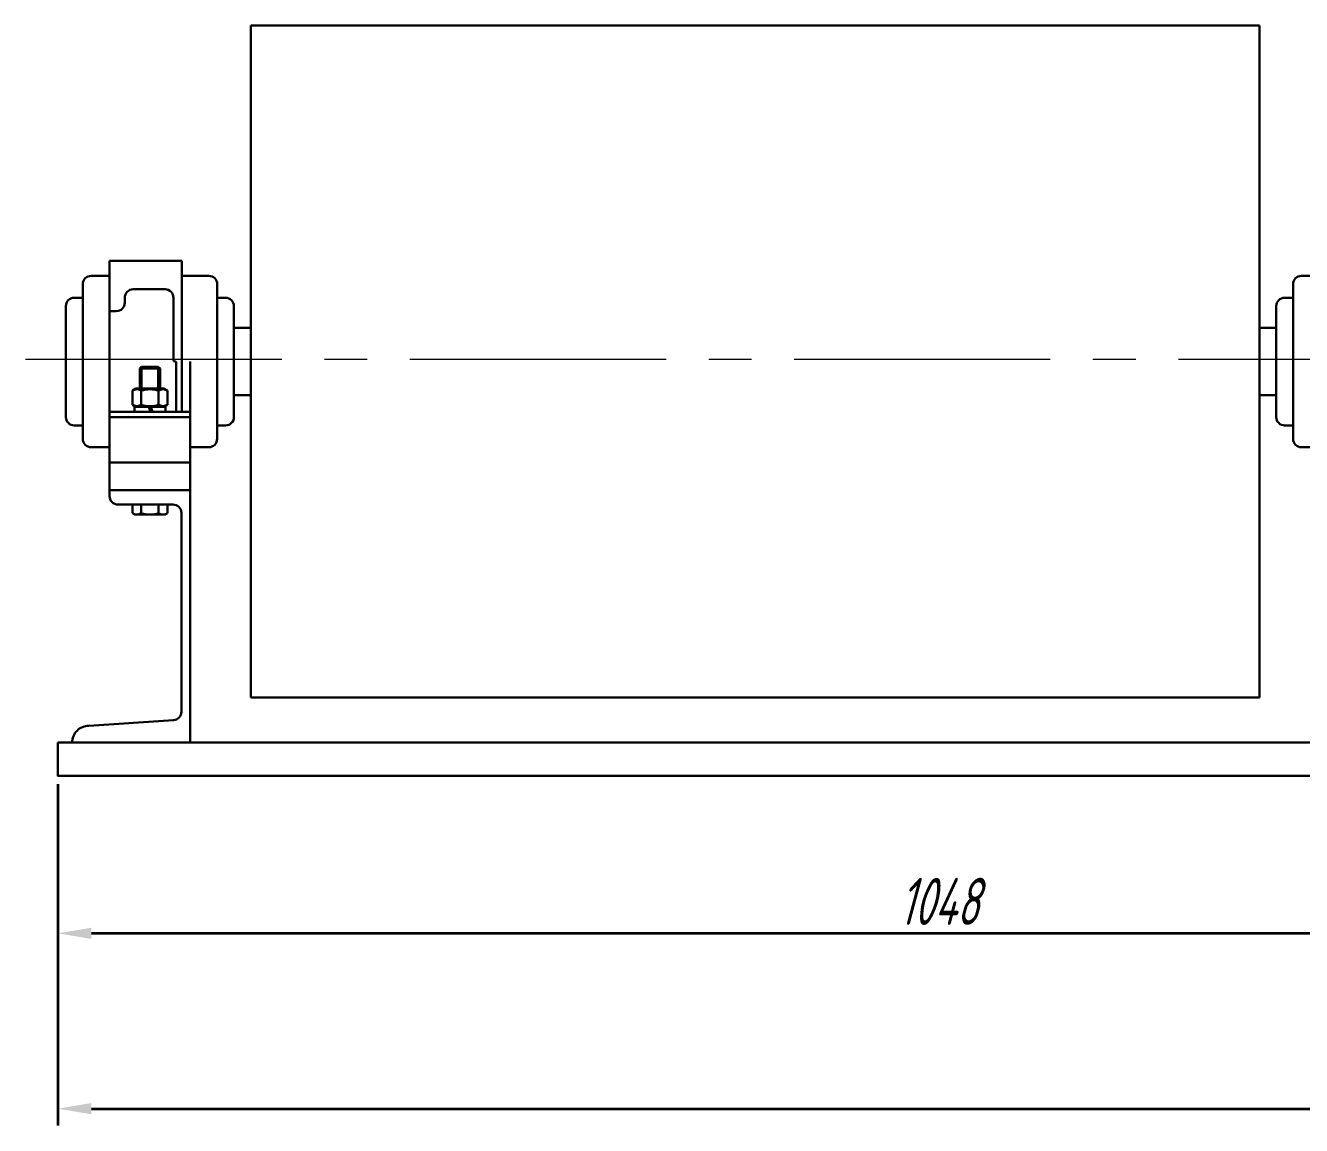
# Model space of a CAD drawing. Header units: millimetres. Extents: x 0 to 4732, y -441 to 1125.
# Drawn here: x 2626.6 to 2721.5, y -33.5 to 48.4 of the extents above; entities that cross this region are included whole.
import ezdxf

# ---------------------------------------------------------------- set-up
doc = ezdxf.new("R2010")
doc.units = ezdxf.units.MM
doc.linetypes.add('CENTER2', pattern=[28.575, 19.05, -3.175, 3.175, -3.175])
for name, color, linetype, lineweight in [('1轮廓实线层', 7, 'Continuous', 70), ('AM_0N', 7, 'Continuous', 50), ('中心线', 1, 'CENTER2', 35), ('标注', 6, 'Continuous', 35), ('粗实线', 7, 'Continuous', 70), ('细实线', 7, 'Continuous', 35)]:
    doc.layers.add(name, color=color, linetype=linetype, lineweight=lineweight)
doc.styles.add('数字', font='isocp.shx', dxfattribs={"width": 0.7, "oblique": 15, "height": 3.5})
doc.dimstyles.new('数字标注', dxfattribs={"dimtxt": 3.5, "dimasz": 2.5, "dimexe": 1.25, "dimexo": 0.625, "dimtad": 1, "dimtxsty": '数字', "dimcen": 2.5, "dimadec": 0, "dimazin": 0, "dimtfac": 1, "dimtmove": 0, "dimatfit": 3, "dimfxl": 1, "dimlwd": 35, "dimlwe": 35, "dimarcsym": 0})

# ---------------------------------------------------------------- blocks, each defined once
blk = doc.blocks.new('*D102')
at = {"layer": 'Defpoints', "color": 0, "lineweight": 15, "transparency": 16777216}
for p in [(2628.979, -7.453), (2857.473, -7.461), (2857.473, -32.226)]:
    blk.add_point(p, dxfattribs=at)
at = {"layer": '标注', "color": 0, "linetype": 'Continuous', "lineweight": 35, "transparency": 16777216}
for p, q in [((2628.979, -8.078), (2628.979, -33.476)), ((2857.473, -8.086), (2857.473, -33.476)), ((2631.479, -32.226), (2854.973, -32.226))]:
    blk.add_line(p, q, dxfattribs=at)
at = {"layer": '标注', "color": 0, "lineweight": 15, "transparency": 16777216}
for points in [[(2631.479, -31.809), (2631.479, -32.643), (2628.979, -32.226)], [(2854.973, -31.809), (2854.973, -32.643), (2857.473, -32.226)]]:
    blk.add_solid(points, dxfattribs=at)
at = {"layer": '标注', "color": 0, "lineweight": 15, "transparency": 16777216, "insert": (2743.226, -29.851), "char_height": 3.5, "attachment_point": 5, "style": '数字'}
blk.add_mtext('1828', dxfattribs=at)
blk = doc.blocks.new('*D103')
at = {"layer": 'Defpoints', "color": 0, "lineweight": 15, "transparency": 16777216}
for p in [(2628.979, -7.495), (2759.999, -7.502), (2759.999, -19.181)]:
    blk.add_point(p, dxfattribs=at)
at = {"layer": '标注', "color": 0, "linetype": 'Continuous', "lineweight": 35, "transparency": 16777216}
for p, q in [((2628.979, -8.12), (2628.979, -20.431)), ((2759.999, -8.127), (2759.999, -20.431)), ((2631.479, -19.181), (2757.499, -19.181))]:
    blk.add_line(p, q, dxfattribs=at)
at = {"layer": '标注', "color": 0, "lineweight": 15, "transparency": 16777216}
for points in [[(2631.479, -18.764), (2631.479, -19.598), (2628.979, -19.181)], [(2757.499, -18.764), (2757.499, -19.598), (2759.999, -19.181)]]:
    blk.add_solid(points, dxfattribs=at)
at = {"layer": '标注', "color": 0, "lineweight": 15, "transparency": 16777216, "insert": (2694.489, -16.806), "char_height": 3.5, "attachment_point": 5, "style": '数字'}
blk.add_mtext('1048', dxfattribs=at)

msp = doc.modelspace()

# ---------------------------------------------------------------- linework, layer by layer
at = {"color": 0, "lineweight": 30}
for p, q in [((2718.33, 48.352), (2643.33, 48.352)), ((2643.33, 48.352), (2643.33, -1.648)), ((2718.33, 23.352), (2718.33, 48.352)), ((2632.83, 30.853), (2632.83, 13.344)), ((2630.83, 29.103), (2630.831, 17.603)), ((2640.83, 29.103), (2640.829, 17.603)), ((2720.83, 29.102), (2720.831, 17.602)), ((2633.955, 28.103), (2633.955, 27.728)), ((2629.579, 27.477), (2629.58, 19.227)), ((2642.08, 27.477), (2642.08, 19.227)), ((2719.58, 27.477), (2719.58, 19.227)), ((2643.33, 25.854), (2643.33, 20.851)), ((2718.33, 25.854), (2718.33, 20.851)), ((2638.83, 23.353), (2638.83, 15.853)), ((2718.33, -1.648), (2718.33, 20.851)), ((2638.83, 15.853), (2638.83, -4.995)), ((2638.167, 12.094), (2638.167, -2.699)), ((2643.33, -1.648), (2718.33, -1.648)), ((2630.043, -3.558), (2630.043, -3.558)), ((2630.043, -3.558), (2630.043, -3.558)), ((2637.584, -3.323), (2631.293, -3.745)), ((2630.043, -4.995), (2638.83, -4.995)), ((2759.999, -7.461), (2628.979, -7.453))]:
    msp.add_line(p, q, dxfattribs=at)
for centre, radius, start, end in [((2637.542, -2.699), 0.625, 273.83814, 0.0029), ((2631.293, -4.995), 1.25, 90.0029, 180.0029)]:
    msp.add_arc(centre, radius, start, end, dxfattribs=at)
at = {"layer": '1轮廓实线层', "color": 0, "lineweight": 30}
for p, q in [((2635.83, 30.853), (2632.83, 30.853)), ((2635.83, 30.853), (2638.205, 30.853)), ((2638.205, 30.853), (2638.205, 23.353)), ((2632.829, 29.728), (2631.455, 29.728)), ((2638.205, 29.728), (2640.205, 29.728)), ((2723.455, 29.728), (2721.455, 29.728)), ((2634.58, 28.728), (2636.955, 28.728)), ((2630.829, 28.102), (2630.204, 28.102)), ((2637.58, 28.103), (2637.58, 23.478)), ((2640.83, 28.102), (2641.455, 28.102)), ((2720.83, 28.102), (2720.204, 28.102)), ((2632.829, 27.103), (2633.33, 27.103)), ((2642.08, 25.854), (2643.33, 25.854)), ((2719.58, 25.854), (2718.33, 25.854)), ((2637.705, 23.353), (2637.717, 23.353)), ((2637.78, 23.29), (2637.78, 19.603)), ((2638.205, 23.353), (2638.205, 19.603)), ((2643.33, 20.851), (2642.08, 20.851)), ((2718.33, 20.851), (2719.58, 20.851)), ((2632.83, 19.603), (2638.83, 19.603)), ((2632.83, 19.228), (2638.83, 19.228)), ((2630.83, 18.602), (2630.205, 18.602)), ((2640.829, 18.602), (2641.455, 18.602)), ((2720.831, 18.602), (2720.205, 18.602)), ((2632.831, 16.978), (2631.456, 16.978)), ((2638.829, 16.978), (2640.204, 16.978)), ((2722.831, 16.978), (2721.456, 16.978)), ((2635.83, 15.853), (2632.83, 15.853)), ((2635.83, 15.853), (2638.83, 15.853)), ((2638.83, 13.782), (2632.83, 13.782)), ((2637.542, 12.719), (2633.455, 12.719))]:
    msp.add_line(p, q, dxfattribs=at)
for centre, radius, start, end in [((2631.455, 29.103), 0.625, 90.00784, 180.00379), ((2640.205, 29.103), 0.625, 359.99608, 89.99202), ((2721.455, 29.103), 0.625, 90.00798, 180.00392), ((2634.58, 28.103), 0.625, 89.99984, 179.99952), ((2636.955, 28.103), 0.625, 0, 89.99984), ((2630.204, 27.477), 0.625, 90.00784, 180.00382), ((2633.33, 27.728), 0.625, 270.01673, 359.99952), ((2641.455, 27.477), 0.625, 359.99604, 89.99202), ((2720.205, 27.477), 0.625, 90.00798, 180.00396), ((2637.705, 23.478), 0.125, 180, 269.98353), ((2637.717, 23.29), 0.0625, 0, 89.98353), ((2630.205, 19.227), 0.625, 180.00382, 270.00784), ((2641.455, 19.227), 0.625, 269.99202, 359.99604), ((2720.205, 19.227), 0.625, 180.00396, 270.00798), ((2631.456, 17.603), 0.625, 180.00379, 270.00784), ((2640.204, 17.603), 0.625, 269.99202, 359.99608), ((2721.456, 17.603), 0.625, 180.00392, 270.00798), ((2633.455, 13.344), 0.625, 179.99986, 270), ((2637.542, 12.094), 0.625, 0, 90)]:
    msp.add_arc(centre, radius, start, end, dxfattribs=at)
at = {"layer": 'AM_0N', "color": 0, "lineweight": 30}
for p, q in [((2635.08, 22.835), (2635.214, 22.969)), ((2636.58, 22.835), (2635.08, 22.835)), ((2635.08, 21.34), (2635.08, 22.835)), ((2636.446, 22.969), (2635.214, 22.969)), ((2636.446, 22.969), (2636.58, 22.835)), ((2636.58, 21.34), (2636.58, 22.835)), ((2634.53, 21.189), (2634.792, 21.34)), ((2634.53, 20.141), (2634.53, 21.189)), ((2634.792, 21.34), (2636.867, 21.34)), ((2635.18, 20.141), (2635.18, 21.189)), ((2636.479, 20.141), (2636.479, 21.189)), ((2637.129, 21.189), (2636.867, 21.34)), ((2637.129, 20.141), (2637.129, 21.189)), ((2634.53, 20.141), (2634.792, 19.99)), ((2634.68, 19.99), (2635.752, 19.99)), ((2634.68, 19.99), (2634.68, 19.603)), ((2634.792, 19.99), (2636.867, 19.99)), ((2635.752, 19.99), (2635.878, 19.603)), ((2635.907, 19.99), (2636.033, 19.603)), ((2635.907, 19.99), (2636.98, 19.99)), ((2637.129, 20.141), (2636.867, 19.99)), ((2636.98, 19.603), (2636.98, 19.99)), ((2634.68, 19.603), (2635.878, 19.603)), ((2636.033, 19.603), (2636.98, 19.603)), ((2634.53, 12.076), (2634.53, 12.719)), ((2635.18, 12.076), (2635.18, 12.719)), ((2636.479, 12.076), (2636.479, 12.719)), ((2637.129, 12.076), (2637.129, 12.719)), ((2634.53, 12.076), (2634.705, 11.975)), ((2634.705, 11.975), (2636.955, 11.975)), ((2637.129, 12.076), (2636.955, 11.975))]:
    msp.add_line(p, q, dxfattribs=at)
for centre, radius, start, end in [((2634.855, 20.715), 0.574, 55.56153, 115.56153), ((2635.83, 19.143), 2.147, 72.38303, 107.61697), ((2636.804, 20.715), 0.574, 64.43847, 124.43847), ((2634.855, 20.615), 0.574, 244.43847, 304.43847), ((2635.83, 22.187), 2.147, 252.38303, 287.61697), ((2636.804, 20.615), 0.574, 235.56153, 295.56153), ((2634.855, 12.549), 0.574, 244.44584, 304.44584), ((2635.83, 14.123), 2.148, 252.38649, 287.61144), ((2636.804, 12.549), 0.574, 235.55209, 295.55209)]:
    msp.add_arc(centre, radius, start, end, dxfattribs=at)
at = {"layer": '中心线', "color": 0, "lineweight": 15}
msp.add_line((2626.579, 23.53), (2889.579, 23.53), dxfattribs=at)
at = {"layer": '粗实线', "color": 0, "lineweight": 30}
for p, q in [((2630.043, -4.995), (2628.979, -4.995)), ((2628.979, -4.995), (2628.979, -7.495)), ((2759.999, -4.994), (2638.83, -4.994))]:
    msp.add_line(p, q, dxfattribs=at)
at = {"layer": '细实线', "color": 0, "lineweight": 30}
for p, q in [((2635.214, 22.969), (2635.214, 21.34)), ((2636.446, 22.969), (2636.446, 21.34))]:
    msp.add_line(p, q, dxfattribs=at)

# ---------------------------------------------------------------- dimensions: what is measured, and where the dimension line sits
at = {"layer": '标注', "color": 0, "lineweight": 15}
for base, p1, p2, text, picture, middle in [((2857.473, -32.226), (2628.979, -7.453), (2857.473, -7.461), '1828', '*D102', (2743.226, -29.851)), ((2759.999, -19.181), (2628.979, -7.495), (2759.999, -7.502), '1048', '*D103', (2694.489, -16.806))]:
    dim = msp.add_linear_dim(base=base, p1=p1, p2=p2, text=text, dimstyle='数字标注', dxfattribs=at)
    dim.commit()
    dim.dimension.update_dxf_attribs({"geometry": picture, "text_midpoint": middle})

doc.saveas('drawing.dxf')
